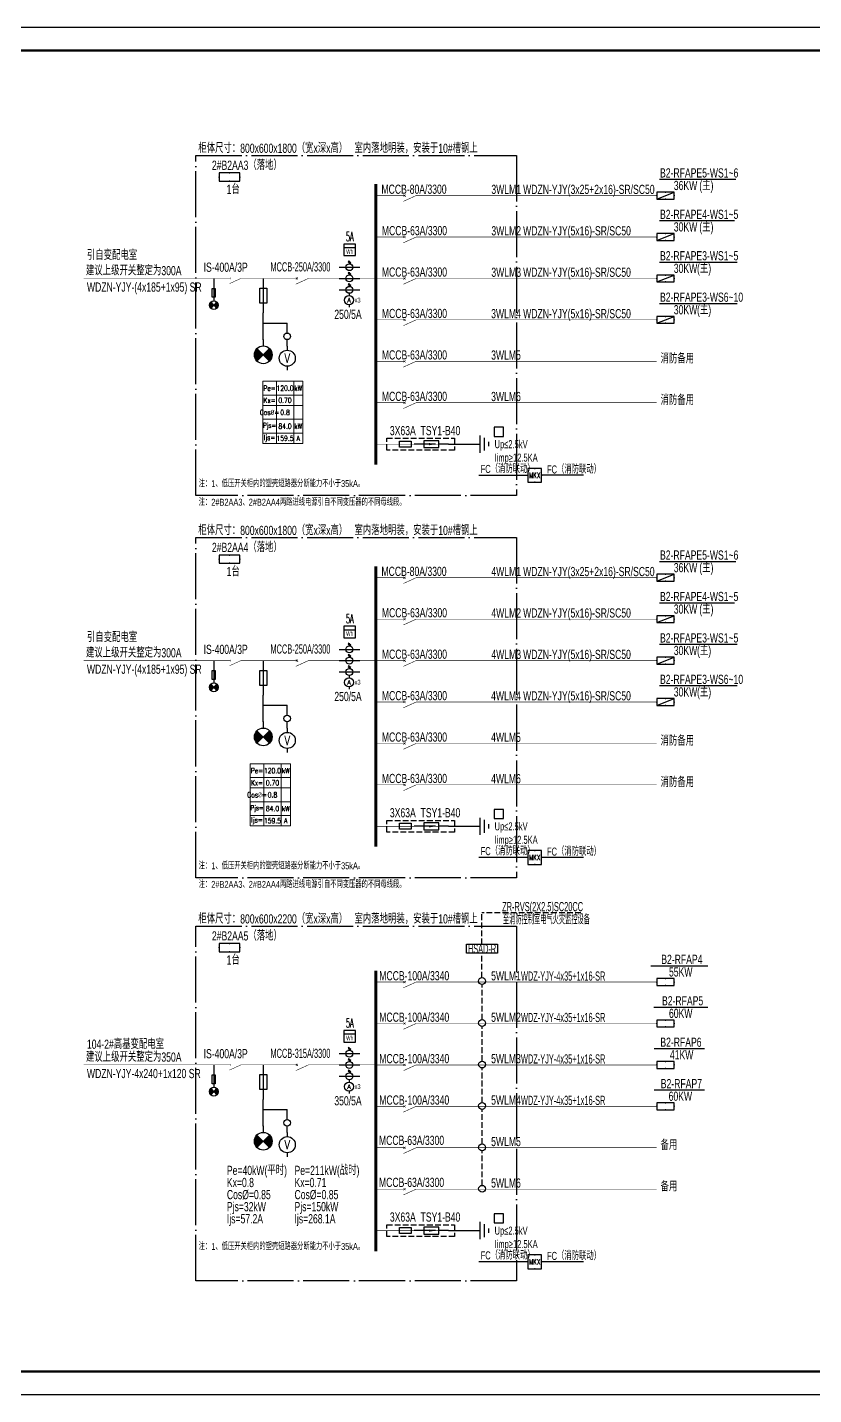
# Model space of a CAD drawing. Extents: x 776418 to 2076422, y -1170708 to 498544.
# Drawn here: x 945216 to 979374, y -354268 to -294868 of the extents above; entities that cross this region are included whole.
import ezdxf
from ezdxf.enums import TextEntityAlignment as Align

# ---------------------------------------------------------------- set-up
doc = ezdxf.new("R2010")
doc.units = 0
doc.header["$LTSCALE"] = 1000
doc.header["$MEASUREMENT"] = 0
doc.linetypes.add('DASH', pattern=[0.35, 0.25, -0.1])
doc.linetypes.add('DOTE', pattern=[2.42, 2, -0.2, 0.02, -0.2])
doc.layers.get('0').update_dxf_attribs({"linetype": 'CONTINUOUS'})
doc.layers.get('Defpoints').update_dxf_attribs({"linetype": 'CONTINUOUS'})
for name, color, linetype in [('D-TEXT', 7, 'CONTINUOUS'), ('DIM-箱柜', 3, 'CONTINUOUS'), ('DOTLN', 2, 'DASH'), ('EL-TEXT', 3, 'CONTINUOUS'), ('ELEMENT', 3, 'CONTINUOUS'), ('EQUIP', 3, 'CONTINUOUS'), ('EQUIP-照明', 3, 'CONTINUOUS'), ('EQUIP-箱柜', 3, 'CONTINUOUS'), ('LAYER3', 7, 'DOTE'), ('PUB_TEXT', 255, 'CONTINUOUS'), ('TEL_TEXT', 3, 'CONTINUOUS'), ('TEL_TITLE', 7, 'CONTINUOUS'), ('WIRE-母线', 6, 'CONTINUOUS'), ('WIRE-照明', 1, 'CONTINUOUS'), ('WIRE-系统', 4, 'CONTINUOUS'), ('Z', 7, 'CONTINUOUS')]:
    doc.layers.add(name, color=color, linetype=linetype)
doc.layers.add('层1', color=7, linetype='CONTINUOUS', lineweight=0)
doc.styles.add('_COMPLEX', font='ROS', dxfattribs={"width": 0.6, "bigfont": 'JD'})
doc.styles.add('_HZTXT', font='txt.shx', dxfattribs={"width": 0.8, "bigfont": 'HZTXT.shx'})
doc.styles.add('_JD', font='ros.shx', dxfattribs={"width": 0.8, "bigfont": 'JD.shx'})
doc.styles.add('_SIMPLEX', font='SIMPLEX.shx', dxfattribs={"width": 0.8})
doc.styles.add('_TCH_LABEL', font='COMPLEX', dxfattribs={"bigfont": 'GBCBIG'})
doc.styles.add('_TEL_DIM', font='SIMPLEX', dxfattribs={"width": 0.7, "height": 3.5, "bigfont": 'HZTXT'})
doc.styles.add('_XCSG', font='complex.shx', dxfattribs={"width": 0.6, "bigfont": 'jd.shx'})
doc.styles.get("Standard").update_dxf_attribs({"font": 'gbenor.shx', "bigfont": 'gbcbig.shx'})

# ---------------------------------------------------------------- blocks, each defined once
blk = doc.blocks.new('$element$00000497')
at = {"const_width": 0.0233}
for points in [[(0, 0), (0, -0.25)], [(0, -1), (0, -0.75), (-0.25, -0.2)], [(-0.047, -0.297), (0.047, -0.203)], [(-0.047, -0.203), (0.047, -0.297)]]:
    blk.add_lwpolyline(points, dxfattribs=at)
at = {"flags": 9}
blk.add_attdef('S', (0, 0), '', height=0.00000667, dxfattribs=at)
blk = doc.blocks.new('$equip$00001781')
blk.add_circle((0, 0), 0.5)
at = {"flags": 9}
blk.add_attdef('A', (0, 0), '', height=0.00002, dxfattribs=at)
blk = doc.blocks.new('$element$00000578')
at = {"const_width": 0.0233}
for points in [[(0, 0), (0, -0.25)], [(0, -1), (0, -0.75), (-0.25, -0.2)], [(-0.05, -0.25), (0.05, -0.25)]]:
    blk.add_lwpolyline(points, dxfattribs=at)
at = {"flags": 9}
blk.add_attdef('S', (0, 0), '', height=0.00000667, dxfattribs=at)
blk = doc.blocks.new('M_M12')
for p, q in [((-0.1, -0.717), (-0.1, -0.283)), ((-0.1, -0.283), (0.1, -0.283)), ((0.1, -0.283), (0.1, -0.717)), ((0.1, -0.717), (-0.1, -0.717))]:
    blk.add_line(p, q)
blk.add_lwpolyline([(0, 0), (0, -1)])
at = {"width": 0.8, "flags": 9}
blk.add_attdef('S', (0.25, -0.5), '', height=0.2, dxfattribs=at)
blk = doc.blocks.new('M_M58MSL')
for points in [[(0, 0), (0, -0.167)], [(0, -0.833), (0, -1)]]:
    blk.add_lwpolyline(points)
blk.add_circle((0, -0.5), 0.333)
at = {"style": '_SIMPLEX', "width": 0.8, "flags": 8}
blk.add_attdef('$TEXT$', text='', height=0.333, dxfattribs=at).set_placement((0, -0.5), align=Align.MIDDLE_CENTER)
at = {"width": 0.8, "flags": 9}
blk.add_attdef('S', (0.25, -0.5), '', height=0.2, dxfattribs=at)
blk = doc.blocks.new('M_M57DRB')
for p, q in [((0.259, -0.374), (-0.259, -0.893)), ((0.259, -0.893), (-0.259, -0.374))]:
    blk.add_line(p, q)
blk.add_lwpolyline([(0, 0), (0, -0.267)])
blk.add_circle((0, -0.633), 0.367)
for points in [[(-0.13, -0.763), (-0.354, -0.538), (0, -0.633), (-0.259, -0.374)], [(-0.225, -0.858), (-0.354, -0.728), (-0.13, -0.763), (-0.354, -0.538)], [(0.13, -0.504), (0.354, -0.728), (0, -0.633), (0.259, -0.893)], [(0.225, -0.409), (0.354, -0.538), (0.13, -0.504), (0.354, -0.728)], [(0.259, -0.374), (0.259, -0.374), (0.225, -0.409), (0.354, -0.538)], [(-0.259, -0.893), (-0.259, -0.893), (-0.225, -0.858), (-0.354, -0.728)]]:
    blk.add_solid(points)
at = {"width": 0.8, "flags": 9}
blk.add_attdef('S', (0.25, -0.5), '', height=0.2, dxfattribs=at)
blk = doc.blocks.new('M_M27VHU')
for p, q in [((0.167, -0.5), (0.3, -0.5)), ((0.256, -0.433), (0.172, -0.567)), ((0.308, -0.433), (0.225, -0.567))]:
    blk.add_line(p, q)
blk.add_lwpolyline([(0, 0), (0, -1)])
blk.add_circle((0, -0.5), 0.167)
at = {"width": 0.8, "flags": 9}
blk.add_attdef('S', (0.25, -0.5), '', height=0.2, dxfattribs=at)
blk = doc.blocks.new('_LINKPT1')
blk.add_line((0, 0), (0, 0))
blk = doc.blocks.new('M_Z15DKY')
for p, q in [((0.5, 0.5), (-0.5, 0.5)), ((-0.5, 0.5), (-0.5, -0.5)), ((-0.5, 0.2), (0.5, 0.2)), ((0.5, -0.5), (0.5, 0.5)), ((-0.5, -0.5), (0.5, -0.5))]:
    blk.add_line(p, q)
for p in [(-0.5, 0), (0, 0.5), (0.5, 0), (0, -0.5)]:
    blk.add_blockref('_LINKPT1', p)
at = {"style": '_COMPLEX', "width": 0.6}
blk.add_text('Wh', height=0.4, dxfattribs=at).set_placement((0, -0.35), align=Align.CENTER)
at = {"width": 0.8, "flags": 9}
blk.add_attdef('A', (0, 0), '', height=0.00002, dxfattribs=at)
blk = doc.blocks.new('$equip_U$00000105(JDQINJING)')
for p, q in [((0.5, 1), (-0.5, 1)), ((-0.5, 1), (-0.5, 0)), ((0.5, 0), (0.5, 1)), ((-0.5, 0), (0.5, 0))]:
    blk.add_line(p, q)
for p in [(0, 1), (-0.5, 0.5), (0, 0), (0.5, 0.5)]:
    blk.add_point(p)
at = {"color": 7, "style": '_TEL_DIM'}
blk.add_attdef('$TEXT$', text='', height=0.4, dxfattribs=at).set_placement((-0.002, 0.507), align=Align.MIDDLE_CENTER)
at = {"color": 7, "style": '_TEL_DIM', "flags": 1}
blk.add_attdef('A', text='', height=0.00002, dxfattribs=at).set_placement((0, 0), align=Align.MIDDLE_CENTER)
blk = doc.blocks.new('$equip$00001413')
for p, q in [((0.75, 0.6), (-0.75, 0.6)), ((-0.75, 0.6), (-0.75, 0)), ((-0.75, 0), (0.75, 0)), ((0.75, 0), (0.75, 0.6))]:
    blk.add_line(p, q)
for p in [(-0.75, 0.3), (0, 0.6), (0, 0), (0.75, 0.3)]:
    blk.add_point(p)
at = {"style": '_TCH_LABEL', "flags": 9}
blk.add_attdef('A', (0, 0), '', height=0.00002, dxfattribs=at)
blk = doc.blocks.new('M_M24')
for p, q in [((-0.25, -0.375), (0.25, -0.375)), ((-0.1875, -0.5), (0.1875, -0.5)), ((-0.0625, -0.625), (0.0625, -0.625))]:
    blk.add_line(p, q)
blk.add_lwpolyline([(0, 0), (0, -0.375)])
at = {"width": 0.8, "flags": 9}
blk.add_attdef('S', (0.25, -0.5), '', height=0.2, dxfattribs=at)
blk = doc.blocks.new('M_M17')
for p, q in [((-0.1, -0.717), (-0.1, -0.283)), ((-0.1, -0.283), (0.1, -0.283)), ((0, -0.383), (0, -0.717)), ((0.1, -0.283), (0.1, -0.717)), ((0.1, -0.717), (-0.1, -0.717))]:
    blk.add_line(p, q)
for points in [[(0, 0), (0, -0.283)], [(0, -0.717), (0, -1)]]:
    blk.add_lwpolyline(points)
for points in [[(-0.033, -0.567), (0.033, -0.567), (0, -0.367), (0.033, -0.567)], [(0.033, -0.567), (0, -0.367), (-0.033, -0.567), (0.033, -0.567)], [(0, -0.367), (-0.033, -0.567), (0.033, -0.567), (0, -0.367)]]:
    blk.add_solid(points)
at = {"width": 0.8, "flags": 9}
blk.add_attdef('S', (0.25, -0.5), '', height=0.2, dxfattribs=at)
blk = doc.blocks.new('$equip$00001416')
for p, q in [((0.75, 0.6), (-0.75, 0.6)), ((-0.75, 0), (0.75, 0.6)), ((-0.75, 0.6), (-0.75, 0)), ((-0.75, 0), (0.75, 0)), ((0.75, 0), (0.75, 0.6))]:
    blk.add_line(p, q)
for p in [(-0.75, 0.3), (0, 0.6), (0, 0), (0.75, 0.3)]:
    blk.add_point(p)
at = {"style": '_TCH_LABEL', "flags": 9}
blk.add_attdef('A', (0, 0), '', height=0.00002, dxfattribs=at)
blk = doc.blocks.new('*T157')
at = {"layer": 'Defpoints', "color": 8, "linetype": 'ByBlock', "lineweight": 0, "transparency": 16777216}
for p, q in [((0, 0), (1749, 0)), ((0, 0), (0, -2700)), ((593, 0), (593, -2700)), ((1346, 0), (1346, -2700)), ((1749, 0), (1749, -2700)), ((0, -600), (1749, -600)), ((0, -1050), (1749, -1050)), ((0, -1650), (1749, -1650)), ((0, -2250), (1749, -2250)), ((0, -2700), (1749, -2700))]:
    blk.add_line(p, q, dxfattribs=at)
at = {"color": 0, "transparency": 16777216, "attachment_point": 5, "style": '_TEL_DIM'}
for s, insert, char_height, width in [('Pe=', (297, -300), 225, 593.32), ('120.0', (970, -300), 225, 752.36), ('kW', (1547, -300), 225, 402.96), ('Kx=', (297, -825), 225, 593.32), ('0.70', (970, -825), 225, 752.36), ('Cos{\\fISOCPEUR|b0|i0|c0|p34;%%C}=', (297, -1350), 225, 593.32), ('0.8', (970, -1350), 225, 752.36), ('Pjs=', (297, -1950), 210, 593.32), ('Ijs=', (297, -2475), 225, 593.32), ('159.5', (970, -2475), 225, 752.36), ('84.0', (970, -1950), 225, 752.36), ('kW', (1547, -1950), 225, 402.96), ('A', (1547, -2475), 225, 402.96)]:
    blk.add_mtext(s, dxfattribs=dict(at, insert=insert, char_height=char_height, width=width))
blk = doc.blocks.new('*T158')
at = {"layer": 'Defpoints', "color": 8, "linetype": 'ByBlock', "lineweight": 0, "transparency": 16777216}
for p, q in [((0, 0), (1749, 0)), ((0, 0), (0, -2700)), ((593, 0), (593, -2700)), ((1346, 0), (1346, -2700)), ((1749, 0), (1749, -2700)), ((0, -600), (1749, -600)), ((0, -1050), (1749, -1050)), ((0, -1650), (1749, -1650)), ((0, -2250), (1749, -2250)), ((0, -2700), (1749, -2700))]:
    blk.add_line(p, q, dxfattribs=at)
at = {"color": 0, "transparency": 16777216, "attachment_point": 5, "style": '_TEL_DIM'}
for s, insert, char_height, width in [('Pe=', (297, -300), 225, 593.32), ('120.0', (970, -300), 225, 752.36), ('kW', (1547, -300), 225, 402.96), ('Kx=', (297, -825), 225, 593.32), ('0.70', (970, -825), 225, 752.36), ('Cos{\\fISOCPEUR|b0|i0|c0|p34;%%C}=', (297, -1350), 225, 593.32), ('0.8', (970, -1350), 225, 752.36), ('Pjs=', (297, -1950), 210, 593.32), ('Ijs=', (297, -2475), 225, 593.32), ('159.5', (970, -2475), 225, 752.36), ('84.0', (970, -1950), 225, 752.36), ('kW', (1547, -1950), 225, 402.96), ('A', (1547, -2475), 225, 402.96)]:
    blk.add_mtext(s, dxfattribs=dict(at, insert=insert, char_height=char_height, width=width))

msp = doc.modelspace()

# ---------------------------------------------------------------- linework, layer by layer
at = {"ltscale": 0.001}
for p, q in [((972678, -301467), (975990, -301467)), ((972678, -303266), (975929, -303266)), ((972678, -305066), (976045, -305066)), ((972678, -306865), (976045, -306865)), ((972678, -318068), (975990, -318068)), ((972678, -319868), (975929, -319868)), ((972678, -321668), (976045, -321668)), ((972678, -323467), (976045, -323467)), ((972307, -335632), (974776, -335632)), ((972424, -337432), (974776, -337432)), ((972443, -339232), (974637, -339232)), ((972443, -341031), (974637, -341031))]:
    msp.add_line(p, q, dxfattribs=at)
for p, q in [((966955, -314333, 0), (964833, -314333, 0)), ((966955, -330935, 0), (964833, -330935, 0)), ((966955, -348499, 0), (964833, -348499, 0))]:
    msp.add_line(p, q)
at = {"layer": 'DIM-箱柜', "elevation": 0}
for points in [[(965494, -312240), (965494, -312640), (965894, -312640), (965894, -312240), (965494, -312240)], [(965494, -328842), (965494, -329242), (965894, -329242), (965894, -328842), (965494, -328842)], [(965494, -346406), (965494, -346806), (965894, -346806), (965894, -346406), (965494, -346406)]]:
    msp.add_lwpolyline(points, dxfattribs=at)
at = {"layer": 'DOTLN', "linetype": 'DASH'}
for points in [[(960825, -312720), (963772, -312720), (963772, -313230), (960825, -313230)], [(960825, -329322), (963772, -329322), (963772, -329831), (960825, -329831)], [(960825, -346886), (963772, -346886), (963772, -347395), (960825, -347395)]]:
    msp.add_lwpolyline(points, close=True, dxfattribs=at)
at = {"layer": 'ELEMENT'}
for points in [[(961382, -313105), (961382, -312845), (961892, -312845), (961892, -313105)], [(961382, -329707), (961382, -329447), (961892, -329447), (961892, -329707)], [(961382, -347270), (961382, -347010), (961892, -347010), (961892, -347270)]]:
    msp.add_lwpolyline(points, close=True, dxfattribs=at)
at = {"layer": 'EQUIP-照明', "linetype": 'DASH'}
for p, q in [((969262, -333343, 0), (964964, -333343, 0)), ((964964, -334699, 0), (964964, -333343, 0)), ((964964, -336151, 0), (964964, -335082, 0)), ((964968, -337976), (964968, -336451, 0)), ((964968, -339776), (964968, -338251, 0)), ((964968, -341576), (964968, -340076, 0)), ((964968, -343376), (964968, -341851, 0)), ((964968, -345176, 0), (964968, -343650, 0))]:
    msp.add_line(p, q, dxfattribs=at)
at = {"layer": 'EQUIP-照明', "linetype": 'ByBlock', "elevation": 0}
msp.add_lwpolyline([(965641, -335082), (964288, -335081), (964288, -334699), (965641, -334699)], close=True, dxfattribs=at)
at = {"layer": 'LAYER3'}
for p, q in [((952533, -300429), (966462, -300429)), ((952533, -315211), (952533, -300429)), ((966462, -300429), (966462, -315211)), ((966462, -315211), (952533, -315211)), ((952533, -317031), (966462, -317031)), ((952533, -331813), (952533, -317031)), ((966462, -317031), (966462, -331813)), ((966462, -331813), (952533, -331813)), ((952533, -333908), (966462, -333908)), ((952533, -349328), (952533, -333908)), ((966462, -333908), (966462, -349328)), ((966462, -349328), (952533, -349328))]:
    msp.add_line(p, q, dxfattribs=at)
at = {"layer": 'TEL_TEXT', "ltscale": 2}
for p, q in [((967555, -314312, 0), (969372, -314312, 0)), ((967555, -330914, 0), (969372, -330914, 0)), ((967555, -348478, 0), (969372, -348478, 0))]:
    msp.add_line(p, q, dxfattribs=at)
at = {"layer": 'TEL_TITLE'}
msp.add_lwpolyline([(908431, -354268), (1013531, -354268), (1013531, -294868), (908431, -294868)], close=True, dxfattribs=at)
at = {"layer": 'TEL_TITLE', "const_width": 100}
msp.add_lwpolyline([(910931, -353268), (1012531, -353268), (1012531, -295868), (910931, -295868)], close=True, dxfattribs=at)
at = {"layer": 'WIRE-母线', "const_width": 133}
for points in [[(960353, -301676), (960353, -313863)], [(960353, -318278), (960353, -330465)], [(960353, -335842), (960353, -348038)]]:
    msp.add_lwpolyline(points, dxfattribs=at)
at = {"layer": 'WIRE-照明'}
for p, q in [((955463, -308443, -4671), (955463, -307276, -4671)), ((955463, -307718, -4671), (956507, -307718, -4671)), ((956507, -308147, -4671), (956507, -307718, -4671)), ((956507, -308718, -4671), (956507, -308433, -4671)), ((963514, -312975, 0), (964327, -312975, 0)), ((955463, -325044, -4671), (955463, -323878, -4671)), ((955463, -324320, -4671), (956507, -324320, -4671)), ((956507, -324749, -4671), (956507, -324320, -4671)), ((956507, -325320, -4671), (956507, -325035, -4671)), ((963514, -329577, 0), (964327, -329577, 0)), ((955463, -342609, -4671), (955463, -341442, -4671)), ((955463, -341884, -4671), (956507, -341884, -4671)), ((956507, -342313, -4671), (956507, -341884, -4671)), ((956507, -342884, -4671), (956507, -342599, -4671)), ((963514, -347140, 0), (964327, -347140, 0))]:
    msp.add_line(p, q, dxfattribs=at)
at = {"layer": 'WIRE-系统', "const_width": 23.3}
for points in [[(960353, -302177), (961353, -302177)], [(962102, -302177), (972558, -302177)], [(960353, -303977), (961353, -303977)], [(962353, -303977), (972558, -303977)], [(947660, -305776), (953817, -305776)], [(956473, -305776), (954604, -305776)], [(956927, -305776), (954604, -305776)], [(957677, -305776), (960353, -305776)], [(960353, -305776), (961353, -305776)], [(962353, -305777), (972558, -305777)], [(960353, -307576), (961353, -307576)], [(962353, -307576), (972558, -307576)], [(960353, -309375), (961353, -309375)], [(962353, -309376), (972558, -309376)], [(960353, -311175), (961353, -311175)], [(962353, -311175), (972558, -311175)], [(960353, -318779), (961353, -318779)], [(962102, -318779), (972558, -318779)], [(960353, -320578), (961353, -320578)], [(962353, -320579), (972558, -320579)], [(947660, -322378), (953817, -322378)], [(956927, -322378), (954604, -322378)], [(957677, -322378), (960353, -322378)], [(960353, -322378), (961353, -322378)], [(962353, -322378), (972558, -322378)], [(960353, -324178), (961353, -324178)], [(962353, -324178), (972558, -324178)], [(960353, -325977), (961353, -325977)], [(962353, -325978), (972558, -325978)], [(960353, -327777), (961353, -327777)], [(962353, -327777), (972558, -327777)], [(960353, -336343), (961353, -336343)], [(962228, -336343), (964472, -336343)], [(964472, -336343), (972558, -336343)], [(960353, -338143), (961353, -338143)], [(962228, -338143), (964471, -338143)], [(964472, -338143), (972558, -338143)], [(947660, -339942), (953817, -339942)], [(956927, -339942), (954604, -339942)], [(957677, -339942), (960353, -339942)], [(960353, -339943), (961353, -339943)], [(960353, -339943), (961353, -339943)], [(962228, -339943), (964471, -339943)], [(964472, -339943), (972558, -339943)], [(960353, -341742), (961353, -341742)], [(962228, -341742), (964471, -341742)], [(964472, -341742), (972558, -341742)], [(960353, -343542), (961353, -343542)], [(962228, -343542), (964470, -343542)], [(964472, -343542), (972558, -343542)], [(960353, -345341), (961353, -345341)], [(962228, -345341), (964470, -345341)], [(964472, -345342), (972558, -345342)]]:
    msp.add_lwpolyline(points, dxfattribs=at)
at = {"layer": 'WIRE-系统', "const_width": 23.3, "elevation": 0}
for points in [[(960353, -312975), (964890, -312975)], [(960353, -329577), (964890, -329577)], [(960353, -347141), (964890, -347140)]]:
    msp.add_lwpolyline(points, dxfattribs=at)
at = {"layer": 'Z', "ltscale": 2}
for p, q in [((955463, -305776), (955463, -307276)), ((955463, -322378), (955463, -323878)), ((955463, -339942), (955463, -341442))]:
    msp.add_line(p, q, dxfattribs=at)
for centre in [(956507, -308292), (956507, -324894), (956507, -342458)]:
    msp.add_circle(centre, 143, dxfattribs=at)
at = {"layer": '层1', "color": 4, "linetype": 'Continuous', "lineweight": 30}
for p, q in [((953316, -305782), (953316, -306745)), ((953316, -322384), (953316, -323347)), ((953316, -339948), (953316, -340911))]:
    msp.add_line(p, q, dxfattribs=at)
at = {"layer": '层1', "color": 7, "linetype": 'Continuous', "lineweight": -3}
for p, q in [((953167, -306816), (953167, -307058)), ((953187, -306794), (953187, -307079)), ((953207, -306816), (953207, -307057)), ((953227, -306838), (953227, -307035)), ((953247, -306861), (953247, -307013)), ((953267, -306883), (953267, -306991)), ((953287, -306905), (953287, -306969)), ((953307, -306927), (953307, -306947)), ((953325, -306927), (953325, -306947)), ((953345, -306905), (953345, -306969)), ((953365, -306883), (953365, -306991)), ((953385, -306861), (953385, -307013)), ((953405, -306838), (953405, -307035)), ((953425, -306816), (953425, -307057)), ((953445, -306794), (953445, -307079)), ((953465, -306816), (953465, -307058)), ((953485, -306846), (953485, -307028)), ((953505, -306903), (953505, -306970)), ((953167, -323418), (953167, -323660)), ((953187, -323396), (953187, -323681)), ((953207, -323418), (953207, -323659)), ((953227, -323440), (953227, -323637)), ((953247, -323463), (953247, -323615)), ((953267, -323485), (953267, -323593)), ((953287, -323507), (953287, -323571)), ((953307, -323529), (953307, -323549)), ((953325, -323529), (953325, -323549)), ((953345, -323507), (953345, -323571)), ((953365, -323485), (953365, -323593)), ((953385, -323463), (953385, -323615)), ((953405, -323440), (953405, -323637)), ((953425, -323418), (953425, -323659)), ((953445, -323396), (953445, -323681)), ((953465, -323418), (953465, -323660)), ((953485, -323448), (953485, -323630)), ((953505, -323505), (953505, -323572)), ((953167, -340982), (953167, -341224)), ((953187, -340960), (953187, -341245)), ((953207, -340982), (953207, -341223)), ((953227, -341004), (953227, -341201)), ((953247, -341027), (953247, -341179)), ((953267, -341049), (953267, -341157)), ((953287, -341071), (953287, -341135)), ((953307, -341093), (953307, -341113)), ((953325, -341093), (953325, -341113)), ((953345, -341071), (953345, -341135)), ((953365, -341049), (953365, -341157)), ((953385, -341027), (953385, -341179)), ((953405, -341004), (953405, -341201)), ((953425, -340982), (953425, -341223)), ((953445, -340960), (953445, -341245)), ((953465, -340982), (953465, -341224)), ((953485, -341012), (953485, -341194)), ((953505, -341069), (953505, -341136))]:
    msp.add_line(p, q, dxfattribs=at)
at = {"layer": '层1', "color": 4, "linetype": 'Continuous', "lineweight": -3}
for p, q in [((953445, -307079), (953187, -306794)), ((953187, -307079), (953444, -306794)), ((953445, -323681), (953187, -323396)), ((953187, -323681), (953444, -323396)), ((953445, -341245), (953187, -340960)), ((953187, -341245), (953444, -340960))]:
    msp.add_line(p, q, dxfattribs=at)
for points in [[(953250, -306211), (953379, -306211), (953379, -306596), (953250, -306596)], [(953250, -322813), (953379, -322813), (953379, -323197), (953250, -323197)], [(953250, -340377), (953379, -340377), (953379, -340762), (953250, -340762)]]:
    msp.add_lwpolyline(points, close=True, dxfattribs=at)
for centre in [(953316, -306937), (953316, -323539), (953316, -341103)]:
    msp.add_circle(centre, 192, dxfattribs=at)

# ---------------------------------------------------------------- block references
for name, p in [('*T157', (955440, -310245, 0)), ('*T158', (954895, -326860, 0))]:
    msp.add_blockref(name, p)
at = {"layer": 'ELEMENT'}
for name, p, xscale, yscale, zscale, rotation in [('$element$00000497', (961353, -302177), 999.9899999999907, 999.9899999999907, 999.9899999999907, 90), ('$element$00000497', (961353, -303977), 999.9899999999907, 999.9899999999907, 999.9899999999907, 90), ('M_M27VHU', (958757, -305288), 900, 900, 900, 90), ('$element$00000578', (953817, -305776), 900, 900, 900, 90), ('$element$00000497', (956677, -305776), 999.9899999999907, 999.9899999999907, 999.9899999999907, 90), ('M_M27VHU', (958757, -305776), 900, 900, 900, 90), ('$element$00000497', (961353, -305777), 999.9899999999907, 999.9899999999907, 999.9899999999907, 90), ('M_M27VHU', (958757, -306271), 900, 900, 900, 90), ('$element$00000497', (961353, -307576), 999.9899999999907, 999.9899999999907, 999.9899999999907, 90), ('$element$00000497', (961353, -309376), 999.9899999999907, 999.9899999999907, 999.9899999999907, 90), ('$element$00000497', (961353, -311175), 999.9899999999907, 999.9899999999907, 999.9899999999907, 90), ('M_M17', (963514, -312975, 0), -1500, 1500, 1500, 270), ('M_M24', (964327, -312975, 0), 1500, 1500, 1500, 90), ('$element$00000497', (961353, -318779), 999.9899999999907, 999.9899999999907, 999.9899999999907, 90), ('$element$00000497', (961353, -320579), 999.9899999999907, 999.9899999999907, 999.9899999999907, 90), ('M_M27VHU', (958757, -321890), 900, 900, 900, 90), ('$element$00000578', (953817, -322378), 900, 900, 900, 90), ('$element$00000497', (956677, -322378), 999.9899999999907, 999.9899999999907, 999.9899999999907, 90), ('$element$00000497', (956677, -322378), 999.9899999999907, 999.9899999999907, 999.9899999999907, 90), ('M_M27VHU', (958757, -322378), 900, 900, 900, 90), ('$element$00000497', (961353, -322378), 999.9899999999907, 999.9899999999907, 999.9899999999907, 90), ('M_M27VHU', (958757, -322873), 900, 900, 900, 90), ('$element$00000497', (961353, -324178), 999.9899999999907, 999.9899999999907, 999.9899999999907, 90), ('$element$00000497', (961353, -325978), 999.9899999999907, 999.9899999999907, 999.9899999999907, 90), ('$element$00000497', (961353, -327777), 999.9899999999907, 999.9899999999907, 999.9899999999907, 90), ('M_M17', (963514, -329577, 0), -1500, 1500, 1500, 270), ('M_M24', (964327, -329577, 0), 1500, 1500, 1500, 90), ('$element$00000497', (961353, -336343), 999.9899999999907, 999.9899999999907, 999.9899999999907, 90), ('$element$00000497', (961353, -338143), 999.9899999999907, 999.9899999999907, 999.9899999999907, 90), ('M_M27VHU', (958757, -339454), 900, 900, 900, 90), ('M_M27VHU', (958757, -339942), 900, 900, 900, 90), ('$element$00000578', (953817, -339942), 900, 900, 900, 90), ('$element$00000497', (956677, -339942), 999.9899999999907, 999.9899999999907, 999.9899999999907, 90), ('M_M27VHU', (958757, -340437), 900, 900, 900, 90), ('$element$00000497', (961353, -339943), 999.9899999999907, 999.9899999999907, 999.9899999999907, 90), ('$element$00000497', (961353, -341742), 999.9899999999907, 999.9899999999907, 999.9899999999907, 90), ('$element$00000497', (961353, -343542), 999.9899999999907, 999.9899999999907, 999.9899999999907, 90), ('$element$00000497', (961353, -345341), 999.9899999999907, 999.9899999999907, 999.9899999999907, 90), ('M_M24', (964327, -347140, 0), 1500, 1500, 1500, 90), ('M_M17', (963514, -347140, 0), -1500, 1500, 1500, 270)]:
    msp.add_blockref(name, p, dxfattribs=dict(at, xscale=xscale, yscale=yscale, zscale=zscale, rotation=rotation))
for name, p, xscale, yscale, zscale in [('M_M12', (955463, -305776), 1500, 1500, 1500), ('M_M57DRB', (955463, -308429), 1050, 1050, 1050), ('M_M12', (955463, -322378), 1500, 1500, 1500), ('M_M57DRB', (955463, -325031), 1050, 1050, 1050), ('M_M12', (955463, -339942), 1500, 1500, 1500), ('M_M57DRB', (955463, -342595), 1050, 1050, 1050)]:
    msp.add_blockref(name, p, dxfattribs=dict(at, xscale=xscale, yscale=yscale, zscale=zscale))
ref = msp.add_blockref('M_M58MSL', (956507, -308718), dxfattribs=dict(at, xscale=1050, yscale=1050, zscale=1050))
ref.add_attrib('$TEXT$', 'V', dxfattribs={"layer": '0', "height": 400, "style": '_XCSG', "width": 0.8, "flags": 8}).set_placement((956507, -309243), align=Align.MIDDLE_CENTER)
ref = msp.add_blockref('M_M58MSL', (956507, -325320), dxfattribs=dict(at, xscale=1050, yscale=1050, zscale=1050))
ref.add_attrib('$TEXT$', 'V', dxfattribs={"layer": '0', "height": 400, "style": '_XCSG', "width": 0.8, "flags": 8}).set_placement((956507, -325845), align=Align.MIDDLE_CENTER)
ref = msp.add_blockref('M_M58MSL', (956507, -342884), dxfattribs=dict(at, xscale=1050, yscale=1050, zscale=1050))
ref.add_attrib('$TEXT$', 'V', dxfattribs={"layer": '0', "height": 400, "style": '_XCSG', "width": 0.8, "flags": 8}).set_placement((956507, -343409), align=Align.MIDDLE_CENTER)
at = {"layer": 'EQUIP', "xscale": 500, "yscale": 500, "zscale": 500}
for p in [(959216, -304533), (959216, -321135), (959216, -338699)]:
    msp.add_blockref('M_Z15DKY', p, dxfattribs=at)
at = {"layer": 'EQUIP-照明', "linetype": 'ByBlock', "xscale": 300, "yscale": 300, "zscale": 300}
for p in [(964967, -336301, 0), (964971, -338126), (964971, -339926), (964971, -341726), (964971, -343526), (964971, -345325)]:
    msp.add_blockref('$equip$00001781', p, dxfattribs=at)
at = {"layer": 'EQUIP-箱柜', "ltscale": 0.001, "xscale": 600, "yscale": 600, "zscale": 600}
for p in [(953997, -301550), (953997, -318152), (953997, -335029)]:
    msp.add_blockref('$equip$00001413', p, dxfattribs=at)
at = {"layer": 'EQUIP-箱柜', "xscale": 500, "yscale": 500, "zscale": 500}
for name, p in [('$equip$00001416', (972933, -302327)), ('$equip$00001416', (972933, -304127)), ('$equip$00001416', (972933, -305927)), ('$equip$00001416', (972933, -307726)), ('$equip$00001416', (972933, -318929)), ('$equip$00001416', (972933, -320729)), ('$equip$00001416', (972933, -322528)), ('$equip$00001416', (972933, -324328)), ('$equip$00001413', (972933, -336493)), ('$equip$00001413', (972933, -338293)), ('$equip$00001413', (972933, -340093)), ('$equip$00001413', (972933, -341892))]:
    msp.add_blockref(name, p, dxfattribs=at)
at = {"layer": 'EQUIP-箱柜'}
ref = msp.add_blockref('$equip_U$00000105(JDQINJING)', (967255, -314633, 0), dxfattribs=dict(at, xscale=600, yscale=600, zscale=600))
ref.add_attrib('$TEXT$', 'MKX', dxfattribs={"layer": '0', "color": 7, "height": 240, "style": '_TEL_DIM', "width": 0.6}).set_placement((967254, -314329, 0), align=Align.MIDDLE_CENTER)
ref = msp.add_blockref('$equip_U$00000105(JDQINJING)', (967255, -331235, 0), dxfattribs=dict(at, xscale=600, yscale=600, zscale=600))
ref.add_attrib('$TEXT$', 'MKX', dxfattribs={"layer": '0', "color": 7, "height": 240, "style": '_TEL_DIM', "width": 0.6}).set_placement((967254, -330931, 0), align=Align.MIDDLE_CENTER)
ref = msp.add_blockref('$equip_U$00000105(JDQINJING)', (967255, -348799, 0), dxfattribs=dict(at, xscale=600, yscale=600, zscale=600))
ref.add_attrib('$TEXT$', 'MKX', dxfattribs={"layer": '0', "color": 7, "height": 240, "style": '_TEL_DIM', "width": 0.6}).set_placement((967254, -348495, 0), align=Align.MIDDLE_CENTER)
at = {"layer": 'Z', "ltscale": 2, "xscale": 600, "yscale": 600, "zscale": 600}
for p in [(959191, -306421), (959191, -323023), (959191, -340587)]:
    msp.add_blockref('M_M58MSL', p, dxfattribs=at).add_auto_attribs({'$TEXT$': 'A'})

# ---------------------------------------------------------------- texts
at = {"layer": 'D-TEXT', "style": '_JD', "width": 0.6}
for s, p in [('MCCB-250A/3300', (955777, -305472)), ('MCCB-250A/3300', (955777, -322074)), ('MCCB-315A/3300', (955777, -339638))]:
    msp.add_text(s, height=400, dxfattribs=at).set_placement(p)
for s, p in [('ZR-RVS(2X2.5)SC20CC', (965843, -333265, 0)), ('WDZ-YJY-4x35+1x16-SR', (966660, -336282)), ('WDZ-YJY-4x35+1x16-SR', (966660, -338082)), ('WDZ-YJY-4x35+1x16-SR', (966660, -339882)), ('WDZ-YJY-4x35+1x16-SR', (966660, -341682))]:
    msp.add_text(s, height=400, rotation=359.99998, dxfattribs=at).set_placement(p)
at = {"layer": 'EL-TEXT', "color": 255, "style": '_HZTXT', "width": 0.5}
msp.add_text('至消防控制室电气火灾监控设备', height=400, dxfattribs=at).set_placement((965875, -333832, 0))
at = {"layer": 'PUB_TEXT', "width": 0.5}
for s, style, p in [('5A', '_HZTXT', (959056, -304157)), ('5A', '_HZTXT', (959056, -320759)), ('HSAD-R', '_JD', (964355, -335096, 0)), ('5A', '_HZTXT', (959056, -338323))]:
    msp.add_text(s, height=400, dxfattribs=dict(at, style=style)).set_placement(p)
at = {"layer": 'TEL_TEXT', "color": 7, "style": '_JD', "width": 0.7}
for s, height, p in [('柜体尺寸：800x600x1800（宽x深x高）   室内落地明装，安装于10#槽钢上', 400, (952643, -300320)), ('2#B2AA3（落地）', 400, (953234, -301058)), ('B2-RFAPE5-WS1~6', 400, (972700, -301391)), ('1台', 400, (953871, -302106)), ('MCCB-80A/3300', 400, (960598, -302099)), ('3WLM1', 400, (965373, -302106, 0)), ('WDZN-YJY(3x25+2x16)-SR/SC50', 400, (966753, -302107)), ('36KW', 400, (973298, -301937)), ('(主)', 400, (974407, -301937)), ('B2-RFAPE4-WS1~5', 400, (972700, -303191)), ('MCCB-63A/3300', 400, (960616, -303898)), ('3WLM2', 400, (965373, -303906, 0)), ('WDZN-YJY(5x16)-SR/SC50', 400, (966753, -303906)), ('30KW', 400, (973298, -303737)), ('(主)', 400, (974407, -303737)), ('引自变配电室', 400, (947804, -304966, 0)), ('B2-RFAPE3-WS1~5', 400, (972700, -304991)), (' 建议上级开关整定为300A', 400, (947658, -305637, 0)), ('IS-400A/3P', 400, (952874, -305488)), ('MCCB-63A/3300', 400, (960616, -305698)), ('3WLM3', 400, (965373, -305706, 0)), ('WDZN-YJY(5x16)-SR/SC50', 400, (966753, -305706)), ('30KW', 400, (973298, -305536)), ('(主)', 400, (974308, -305536)), ('WDZN-YJY-(4x185+1x95) SR', 400, (947804, -306351, 0)), ('B2-RFAPE3-WS6~10', 400, (972700, -306790)), ('MCCB-63A/3300', 400, (960616, -307497)), ('WDZN-YJY(5x16)-SR/SC50', 400, (966753, -307505)), ('30KW', 400, (973298, -307336)), ('(主)', 400, (974308, -307336)), ('250/5A', 400, (958551, -307535)), ('3WLM4', 400, (965364, -307505)), ('MCCB-63A/3300', 400, (960616, -309297)), ('3WLM5', 400, (965364, -309305)), ('消防备用', 400, (972723, -309465)), ('MCCB-63A/3300', 400, (960616, -311097)), ('3WLM6', 400, (965364, -311105)), ('消防备用', 400, (972723, -311265)), ('3X63A  TSY1-B40', 400, (960965, -312586, 0)), ('Up≤2.5kV', 350, (965512, -313151, 0)), ('Iimp≥12.5KA', 350, (965512, -313736, 0)), ('FC（消防联动）', 350, (964907, -314227, 1146)), ('FC（消防联动）', 350, (967789, -314249, 1146)), ('注：1、低压开关柜内的塑壳短路器分断能力不小于35kA。', 300, (952660, -314839, 0)), ('注：2#B2AA3、2#B2AA4两路进线电源引自不同变压器的不同母线段。', 300, (952660, -315647, 0)), ('柜体尺寸：800x600x1800（宽x深x高）   室内落地明装，安装于10#槽钢上', 400, (952643, -316922)), ('2#B2AA4（落地）', 400, (953234, -317660)), ('B2-RFAPE5-WS1~6', 400, (972700, -317993)), ('1台', 400, (953871, -318708)), ('MCCB-80A/3300', 400, (960598, -318701)), ('4WLM1', 400, (965373, -318708, 0)), ('WDZN-YJY(3x25+2x16)-SR/SC50', 400, (966753, -318709)), ('36KW', 400, (973298, -318539)), ('(主)', 400, (974407, -318539)), ('B2-RFAPE4-WS1~5', 400, (972700, -319793)), ('MCCB-63A/3300', 400, (960616, -320500)), ('4WLM2', 400, (965373, -320508, 0)), ('WDZN-YJY(5x16)-SR/SC50', 400, (966753, -320508)), ('30KW', 400, (973298, -320339)), ('(主)', 400, (974407, -320339)), ('引自变配电室', 400, (947804, -321568, 0)), ('B2-RFAPE3-WS1~5', 400, (972700, -321592)), (' 建议上级开关整定为300A', 400, (947658, -322239, 0)), ('IS-400A/3P', 400, (952874, -322090)), ('MCCB-63A/3300', 400, (960616, -322300)), ('4WLM3', 400, (965373, -322308, 0)), ('WDZN-YJY(5x16)-SR/SC50', 400, (966753, -322308)), ('30KW', 400, (973298, -322138)), ('(主)', 400, (974308, -322138)), ('WDZN-YJY-(4x185+1x95) SR', 400, (947804, -322953, 0)), ('B2-RFAPE3-WS6~10', 400, (972700, -323392)), ('250/5A', 400, (958551, -324137)), ('MCCB-63A/3300', 400, (960616, -324099)), ('4WLM4', 400, (965364, -324107)), ('WDZN-YJY(5x16)-SR/SC50', 400, (966753, -324107)), ('30KW', 400, (973298, -323938)), ('(主)', 400, (974308, -323938)), ('MCCB-63A/3300', 400, (960616, -325899)), ('4WLM5', 400, (965364, -325907)), ('消防备用', 400, (972723, -326067)), ('MCCB-63A/3300', 400, (960616, -327698)), ('4WLM6', 400, (965364, -327707)), ('消防备用', 400, (972723, -327867)), ('3X63A  TSY1-B40', 400, (960965, -329188, 0)), ('Up≤2.5kV', 350, (965512, -329753, 0)), ('Iimp≥12.5KA', 350, (965512, -330338, 0)), ('FC（消防联动）', 350, (964907, -330829, 1146)), ('FC（消防联动）', 350, (967789, -330851, 1146)), ('注：1、低压开关柜内的塑壳短路器分断能力不小于35kA。', 300, (952660, -331441, 0)), ('注：2#B2AA3、2#B2AA4两路进线电源引自不同变压器的不同母线段。', 300, (952660, -332249, 0)), ('柜体尺寸：800x600x2200（宽x深x高）   室内落地明装，安装于10#槽钢上', 400, (952643, -333799)), ('2#B2AA5（落地）', 400, (953234, -334537)), ('1台', 400, (953871, -335585)), ('B2-RFAP4', 400, (972754, -335557)), ('MCCB-100A/3340', 400, (960504, -336269)), ('5WLM1', 400, (965364, -336271)), ('55KW', 400, (973089, -336102)), ('B2-RFAP5', 400, (972786, -337357)), ('MCCB-100A/3340', 400, (960504, -338069)), ('5WLM2', 400, (965364, -338071)), ('60KW', 400, (973089, -337902)), ('104-2#高基变配电室', 400, (947804, -339244, 0)), ('B2-RFAP6', 400, (972714, -339157)), (' 建议上级开关整定为350A', 400, (947658, -339803, 0)), ('IS-400A/3P', 400, (952874, -339654)), ('MCCB-100A/3340', 400, (960504, -339869)), ('5WLM3', 400, (965364, -339871)), ('41KW', 400, (973129, -339702)), ('WDZN-YJY-4x240+1x120 SR', 400, (947804, -340517, 0)), ('B2-RFAP7', 400, (972733, -340956)), ('350/5A', 400, (958551, -341701)), ('MCCB-100A/3340', 400, (960504, -341668)), ('5WLM4', 400, (965364, -341671)), ('60KW', 400, (973074, -341502)), ('MCCB-63A/3300', 400, (960491, -343419)), ('5WLM5', 400, (965364, -343471)), ('备用', 400, (972723, -343632)), ('Pe=40kW(平时)', 400, (953884, -344726)), ('Pe=211kW(战时)', 400, (956822, -344726)), ('Kx=0.8', 400, (953884, -345251)), ('Kx=0.71', 400, (956822, -345251)), ('MCCB-63A/3300', 400, (960491, -345245)), ('5WLM6', 400, (965364, -345271)), ('备用', 400, (972723, -345431)), ('Cos%%C=0.85', 400, (953884, -345776)), ('Cos%%C=0.85', 400, (956822, -345776)), ('Pjs=32kW', 400, (953884, -346301)), ('Pjs=150kW', 400, (956822, -346301)), ('Ijs=57.2A', 400, (953884, -346826)), ('Ijs=268.1A', 400, (956822, -346826)), ('3X63A  TSY1-B40', 400, (960965, -346751, 0)), ('Up≤2.5kV', 350, (965512, -347317, 0)), ('注：1、低压开关柜内的塑壳短路器分断能力不小于35kA。', 300, (952660, -347977, 0)), ('FC（消防联动）', 350, (964907, -348392, 1146)), ('Iimp≥12.5KA', 350, (965512, -347901, 0)), ('FC（消防联动）', 350, (967789, -348415, 1146))]:
    msp.add_text(s, height=height, dxfattribs=at).set_placement(p)
at = {"layer": 'TEL_TEXT', "ltscale": 2, "style": '_COMPLEX', "width": 0.7}
for p in [(959432, -306821), (959432, -323423), (959432, -340987)]:
    msp.add_text('x3', height=210, dxfattribs=at).set_placement(p)

doc.saveas('drawing.dxf')
